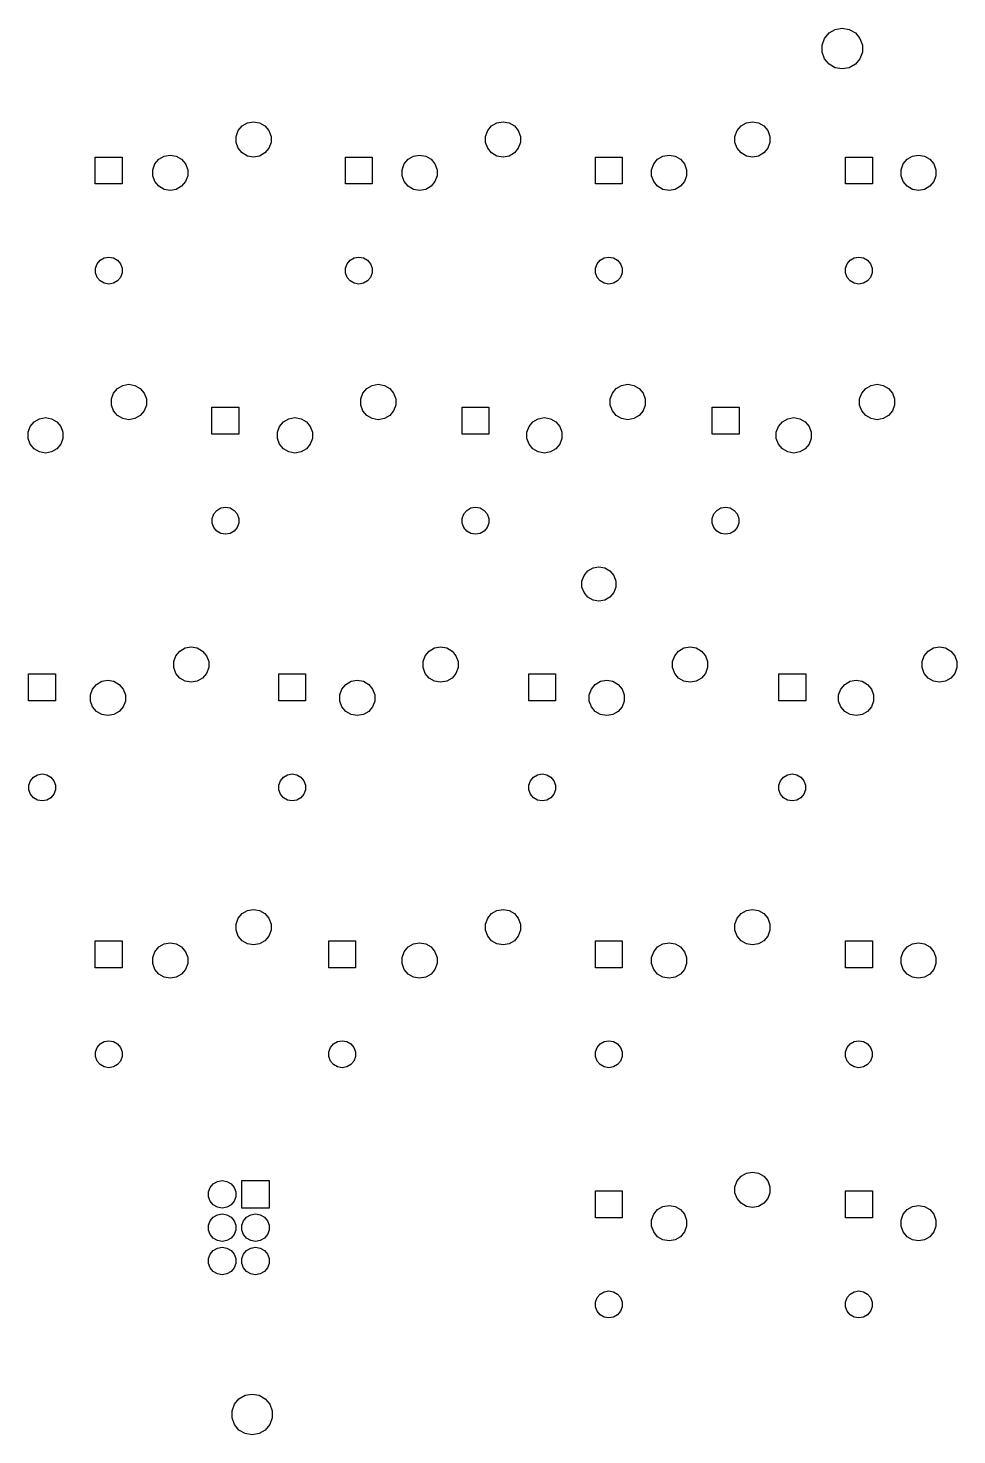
# Model space of a CAD drawing. Extents: x 46 to 336, y -255 to -146.
# Drawn here: x 195 to 265.7, y -253.6 to -146.4 of the extents above; entities that cross this region are included whole.
import ezdxf

# ---------------------------------------------------------------- set-up
doc = ezdxf.new("R2010")
doc.units = 0
doc.header["$MEASUREMENT"] = 0
doc.layers.add('BLACK', color=7, linetype='CONTINUOUS')

msp = doc.modelspace()

# ---------------------------------------------------------------- linework, layer by layer
at = {"layer": 'Black'}
for p, q in [((256.01, -146.808), (256.478, -146.538)), ((256.478, -146.538), (257.01, -146.444)), ((257.01, -146.444), (257.542, -146.538)), ((257.542, -146.538), (258.01, -146.808)), ((255.478, -147.73), (255.663, -147.222)), ((255.478, -148.27), (255.478, -147.73)), ((255.663, -147.222), (256.01, -146.808)), ((258.01, -146.808), (258.357, -147.222)), ((258.357, -147.222), (258.542, -147.73)), ((258.542, -147.73), (258.542, -148.27)), ((255.663, -148.778), (255.478, -148.27)), ((256.01, -149.192), (255.663, -148.778)), ((258.357, -148.778), (258.01, -149.192)), ((258.542, -148.27), (258.357, -148.778)), ((256.478, -149.462), (256.01, -149.192)), ((257.01, -149.556), (256.478, -149.462)), ((257.542, -149.462), (257.01, -149.556)), ((258.01, -149.192), (257.542, -149.462)), ((210.837, -154.686), (210.997, -154.246)), ((210.997, -154.246), (211.298, -153.887)), ((211.298, -153.887), (211.704, -153.653)), ((211.704, -153.653), (212.165, -153.572)), ((212.165, -153.572), (212.626, -153.653)), ((212.626, -153.653), (213.032, -153.887)), ((213.032, -153.887), (213.333, -154.246)), ((213.333, -154.246), (213.493, -154.686)), ((229.837, -154.686), (229.997, -154.246)), ((229.997, -154.246), (230.298, -153.887)), ((230.298, -153.887), (230.704, -153.653)), ((230.704, -153.653), (231.165, -153.572)), ((231.165, -153.572), (231.626, -153.653)), ((231.626, -153.653), (232.032, -153.887)), ((232.032, -153.887), (232.333, -154.246)), ((232.333, -154.246), (232.493, -154.686)), ((248.837, -154.686), (248.997, -154.246)), ((248.997, -154.246), (249.298, -153.887)), ((249.298, -153.887), (249.704, -153.653)), ((249.704, -153.653), (250.165, -153.572)), ((250.165, -153.572), (250.626, -153.653)), ((250.626, -153.653), (251.032, -153.887)), ((251.032, -153.887), (251.333, -154.246)), ((251.333, -154.246), (251.493, -154.686)), ((210.837, -155.154), (210.837, -154.686)), ((210.997, -155.594), (210.837, -155.154)), ((213.493, -155.154), (213.333, -155.594)), ((213.493, -154.686), (213.493, -155.154)), ((229.837, -155.154), (229.837, -154.686)), ((229.997, -155.594), (229.837, -155.154)), ((232.493, -155.154), (232.333, -155.594)), ((232.493, -154.686), (232.493, -155.154)), ((248.837, -155.154), (248.837, -154.686)), ((248.997, -155.594), (248.837, -155.154)), ((251.493, -155.154), (251.333, -155.594)), ((251.493, -154.686), (251.493, -155.154)), ((200.105, -158.315), (200.105, -156.264)), ((200.105, -156.264), (202.155, -156.264)), ((202.155, -156.264), (202.155, -158.315)), ((204.647, -156.786), (204.948, -156.427)), ((204.948, -156.427), (205.354, -156.193)), ((205.354, -156.193), (205.815, -156.112)), ((205.815, -156.112), (206.276, -156.193)), ((206.276, -156.193), (206.682, -156.427)), ((206.682, -156.427), (206.983, -156.786)), ((211.298, -155.953), (210.997, -155.594)), ((211.704, -156.187), (211.298, -155.953)), ((212.165, -156.268), (211.704, -156.187)), ((212.626, -156.187), (212.165, -156.268)), ((213.032, -155.953), (212.626, -156.187)), ((213.333, -155.594), (213.032, -155.953)), ((219.154, -158.315), (219.154, -156.264)), ((219.154, -156.264), (221.206, -156.264)), ((221.206, -156.264), (221.206, -158.315)), ((223.647, -156.786), (223.948, -156.427)), ((223.948, -156.427), (224.354, -156.193)), ((224.354, -156.193), (224.815, -156.112)), ((224.815, -156.112), (225.276, -156.193)), ((225.276, -156.193), (225.682, -156.427)), ((225.682, -156.427), (225.983, -156.786)), ((230.298, -155.953), (229.997, -155.594)), ((230.704, -156.187), (230.298, -155.953)), ((231.165, -156.268), (230.704, -156.187)), ((231.626, -156.187), (231.165, -156.268)), ((232.032, -155.953), (231.626, -156.187)), ((232.333, -155.594), (232.032, -155.953)), ((238.204, -158.315), (238.204, -156.264)), ((238.204, -156.264), (240.255, -156.264)), ((240.255, -156.264), (240.255, -158.315)), ((242.647, -156.786), (242.948, -156.427)), ((242.948, -156.427), (243.354, -156.193)), ((243.354, -156.193), (243.815, -156.112)), ((243.815, -156.112), (244.276, -156.193)), ((244.276, -156.193), (244.682, -156.427)), ((244.682, -156.427), (244.983, -156.786)), ((249.298, -155.953), (248.997, -155.594)), ((249.704, -156.187), (249.298, -155.953)), ((250.165, -156.268), (249.704, -156.187)), ((250.626, -156.187), (250.165, -156.268)), ((251.032, -155.953), (250.626, -156.187)), ((251.333, -155.594), (251.032, -155.953)), ((257.255, -158.315), (257.255, -156.264)), ((257.255, -156.264), (259.305, -156.264)), ((259.305, -156.264), (259.305, -158.315)), ((261.647, -156.786), (261.948, -156.427)), ((261.948, -156.427), (262.354, -156.193)), ((262.354, -156.193), (262.815, -156.112)), ((262.815, -156.112), (263.276, -156.193)), ((263.276, -156.193), (263.682, -156.427)), ((263.682, -156.427), (263.983, -156.786)), ((204.487, -157.226), (204.647, -156.786)), ((204.487, -157.694), (204.487, -157.226)), ((206.983, -156.786), (207.143, -157.226)), ((207.143, -157.226), (207.143, -157.694)), ((223.487, -157.226), (223.647, -156.786)), ((223.487, -157.694), (223.487, -157.226)), ((225.983, -156.786), (226.143, -157.226)), ((226.143, -157.226), (226.143, -157.694)), ((242.487, -157.226), (242.647, -156.786)), ((242.487, -157.694), (242.487, -157.226)), ((244.983, -156.786), (245.143, -157.226)), ((245.143, -157.226), (245.143, -157.694)), ((261.487, -157.226), (261.647, -156.786)), ((261.487, -157.694), (261.487, -157.226)), ((263.983, -156.786), (264.143, -157.226)), ((264.143, -157.226), (264.143, -157.694)), ((202.155, -158.315), (200.105, -158.315)), ((204.647, -158.134), (204.487, -157.694)), ((204.948, -158.493), (204.647, -158.134)), ((205.354, -158.727), (204.948, -158.493)), ((206.682, -158.493), (206.276, -158.727)), ((206.983, -158.134), (206.682, -158.493)), ((207.143, -157.694), (206.983, -158.134)), ((221.206, -158.315), (219.154, -158.315)), ((223.647, -158.134), (223.487, -157.694)), ((223.948, -158.493), (223.647, -158.134)), ((224.354, -158.727), (223.948, -158.493)), ((225.682, -158.493), (225.276, -158.727)), ((225.983, -158.134), (225.682, -158.493)), ((226.143, -157.694), (225.983, -158.134)), ((240.255, -158.315), (238.204, -158.315)), ((242.647, -158.134), (242.487, -157.694)), ((242.948, -158.493), (242.647, -158.134)), ((243.354, -158.727), (242.948, -158.493)), ((244.682, -158.493), (244.276, -158.727)), ((244.983, -158.134), (244.682, -158.493)), ((245.143, -157.694), (244.983, -158.134)), ((259.305, -158.315), (257.255, -158.315)), ((261.647, -158.134), (261.487, -157.694)), ((261.948, -158.493), (261.647, -158.134)), ((262.354, -158.727), (261.948, -158.493)), ((263.682, -158.493), (263.276, -158.727)), ((263.983, -158.134), (263.682, -158.493)), ((264.143, -157.694), (263.983, -158.134)), ((205.815, -158.808), (205.354, -158.727)), ((206.276, -158.727), (205.815, -158.808)), ((224.815, -158.808), (224.354, -158.727)), ((225.276, -158.727), (224.815, -158.808)), ((243.815, -158.808), (243.354, -158.727)), ((244.276, -158.727), (243.815, -158.808)), ((262.815, -158.808), (262.354, -158.727)), ((263.276, -158.727), (262.815, -158.808)), ((200.778, -163.943), (201.13, -163.881)), ((201.13, -163.881), (201.482, -163.943)), ((219.828, -163.943), (220.18, -163.881)), ((220.18, -163.881), (220.532, -163.943)), ((238.878, -163.943), (239.23, -163.881)), ((239.23, -163.881), (239.582, -163.943)), ((257.928, -163.943), (258.28, -163.881)), ((258.28, -163.881), (258.632, -163.943)), ((200.116, -164.731), (200.238, -164.395)), ((200.116, -165.089), (200.116, -164.731)), ((200.238, -164.395), (200.468, -164.121)), ((200.468, -164.121), (200.778, -163.943)), ((201.482, -163.943), (201.792, -164.121)), ((201.792, -164.121), (202.022, -164.395)), ((202.022, -164.395), (202.144, -164.731)), ((202.144, -164.731), (202.144, -165.089)), ((219.166, -164.731), (219.288, -164.395)), ((219.166, -165.089), (219.166, -164.731)), ((219.288, -164.395), (219.518, -164.121)), ((219.518, -164.121), (219.828, -163.943)), ((220.532, -163.943), (220.842, -164.121)), ((220.842, -164.121), (221.072, -164.395)), ((221.072, -164.395), (221.194, -164.731)), ((221.194, -164.731), (221.194, -165.089)), ((238.216, -164.731), (238.338, -164.395)), ((238.216, -165.089), (238.216, -164.731)), ((238.338, -164.395), (238.568, -164.121)), ((238.568, -164.121), (238.878, -163.943)), ((239.582, -163.943), (239.892, -164.121)), ((239.892, -164.121), (240.122, -164.395)), ((240.122, -164.395), (240.244, -164.731)), ((240.244, -164.731), (240.244, -165.089)), ((257.266, -164.731), (257.388, -164.395)), ((257.266, -165.089), (257.266, -164.731)), ((257.388, -164.395), (257.618, -164.121)), ((257.618, -164.121), (257.928, -163.943)), ((258.632, -163.943), (258.942, -164.121)), ((258.942, -164.121), (259.172, -164.395)), ((259.172, -164.395), (259.294, -164.731)), ((259.294, -164.731), (259.294, -165.089)), ((200.238, -165.425), (200.116, -165.089)), ((200.468, -165.699), (200.238, -165.425)), ((200.778, -165.877), (200.468, -165.699)), ((201.13, -165.939), (200.778, -165.877)), ((201.482, -165.877), (201.13, -165.939)), ((201.792, -165.699), (201.482, -165.877)), ((202.022, -165.425), (201.792, -165.699)), ((202.144, -165.089), (202.022, -165.425)), ((219.288, -165.425), (219.166, -165.089)), ((219.518, -165.699), (219.288, -165.425)), ((219.828, -165.877), (219.518, -165.699)), ((220.18, -165.939), (219.828, -165.877)), ((220.532, -165.877), (220.18, -165.939)), ((220.842, -165.699), (220.532, -165.877)), ((221.072, -165.425), (220.842, -165.699)), ((221.194, -165.089), (221.072, -165.425)), ((238.338, -165.425), (238.216, -165.089)), ((238.568, -165.699), (238.338, -165.425)), ((238.878, -165.877), (238.568, -165.699)), ((239.23, -165.939), (238.878, -165.877)), ((239.582, -165.877), (239.23, -165.939)), ((239.892, -165.699), (239.582, -165.877)), ((240.122, -165.425), (239.892, -165.699)), ((240.244, -165.089), (240.122, -165.425)), ((257.388, -165.425), (257.266, -165.089)), ((257.618, -165.699), (257.388, -165.425)), ((257.928, -165.877), (257.618, -165.699)), ((258.28, -165.939), (257.928, -165.877)), ((258.632, -165.877), (258.28, -165.939)), ((258.942, -165.699), (258.632, -165.877)), ((259.172, -165.425), (258.942, -165.699)), ((259.294, -165.089), (259.172, -165.425)), ((202.204, -173.653), (202.665, -173.572)), ((202.665, -173.572), (203.126, -173.653)), ((221.204, -173.653), (221.665, -173.572)), ((221.665, -173.572), (222.126, -173.653)), ((240.204, -173.653), (240.665, -173.572)), ((240.665, -173.572), (241.126, -173.653)), ((259.204, -173.653), (259.665, -173.572)), ((259.665, -173.572), (260.126, -173.653)), ((201.337, -174.686), (201.497, -174.246)), ((201.497, -174.246), (201.798, -173.887)), ((201.798, -173.887), (202.204, -173.653)), ((203.126, -173.653), (203.532, -173.887)), ((203.532, -173.887), (203.833, -174.246)), ((203.833, -174.246), (203.993, -174.686)), ((220.337, -174.686), (220.497, -174.246)), ((220.497, -174.246), (220.798, -173.887)), ((220.798, -173.887), (221.204, -173.653)), ((222.126, -173.653), (222.532, -173.887)), ((222.532, -173.887), (222.833, -174.246)), ((222.833, -174.246), (222.993, -174.686)), ((239.337, -174.686), (239.497, -174.246)), ((239.497, -174.246), (239.798, -173.887)), ((239.798, -173.887), (240.204, -173.653)), ((241.126, -173.653), (241.532, -173.887)), ((241.532, -173.887), (241.833, -174.246)), ((241.833, -174.246), (241.993, -174.686)), ((258.337, -174.686), (258.497, -174.246)), ((258.497, -174.246), (258.798, -173.887)), ((258.798, -173.887), (259.204, -173.653)), ((260.126, -173.653), (260.532, -173.887)), ((260.532, -173.887), (260.833, -174.246)), ((260.833, -174.246), (260.993, -174.686)), ((201.337, -175.154), (201.337, -174.686)), ((201.497, -175.594), (201.337, -175.154)), ((201.798, -175.953), (201.497, -175.594)), ((203.833, -175.594), (203.532, -175.953)), ((203.993, -175.154), (203.833, -175.594)), ((203.993, -174.686), (203.993, -175.154)), ((208.994, -177.365), (208.994, -175.314)), ((208.994, -175.314), (211.046, -175.314)), ((211.046, -175.314), (211.046, -177.365)), ((220.337, -175.154), (220.337, -174.686)), ((220.497, -175.594), (220.337, -175.154)), ((220.798, -175.953), (220.497, -175.594)), ((222.833, -175.594), (222.532, -175.953)), ((222.993, -175.154), (222.833, -175.594)), ((222.993, -174.686), (222.993, -175.154)), ((228.044, -177.365), (228.044, -175.314)), ((228.044, -175.314), (230.095, -175.314)), ((230.095, -175.314), (230.095, -177.365)), ((239.337, -175.154), (239.337, -174.686)), ((239.497, -175.594), (239.337, -175.154)), ((239.798, -175.953), (239.497, -175.594)), ((241.833, -175.594), (241.532, -175.953)), ((241.993, -175.154), (241.833, -175.594)), ((241.993, -174.686), (241.993, -175.154)), ((247.094, -177.365), (247.094, -175.314)), ((247.094, -175.314), (249.145, -175.314)), ((249.145, -175.314), (249.145, -177.365)), ((258.337, -175.154), (258.337, -174.686)), ((258.497, -175.594), (258.337, -175.154)), ((258.798, -175.953), (258.497, -175.594)), ((260.833, -175.594), (260.532, -175.953)), ((260.993, -175.154), (260.833, -175.594)), ((260.993, -174.686), (260.993, -175.154)), ((194.987, -177.226), (195.147, -176.786)), ((195.147, -176.786), (195.448, -176.427)), ((195.448, -176.427), (195.854, -176.193)), ((195.854, -176.193), (196.315, -176.112)), ((196.315, -176.112), (196.776, -176.193)), ((196.776, -176.193), (197.182, -176.427)), ((197.182, -176.427), (197.483, -176.786)), ((197.483, -176.786), (197.643, -177.226)), ((202.204, -176.187), (201.798, -175.953)), ((202.665, -176.268), (202.204, -176.187)), ((203.126, -176.187), (202.665, -176.268)), ((203.532, -175.953), (203.126, -176.187)), ((213.987, -177.226), (214.147, -176.786)), ((214.147, -176.786), (214.448, -176.427)), ((214.448, -176.427), (214.854, -176.193)), ((214.854, -176.193), (215.315, -176.112)), ((215.315, -176.112), (215.776, -176.193)), ((215.776, -176.193), (216.182, -176.427)), ((216.182, -176.427), (216.483, -176.786)), ((216.483, -176.786), (216.643, -177.226)), ((221.204, -176.187), (220.798, -175.953)), ((221.665, -176.268), (221.204, -176.187)), ((222.126, -176.187), (221.665, -176.268)), ((222.532, -175.953), (222.126, -176.187)), ((232.987, -177.226), (233.147, -176.786)), ((233.147, -176.786), (233.448, -176.427)), ((233.448, -176.427), (233.854, -176.193)), ((233.854, -176.193), (234.315, -176.112)), ((234.315, -176.112), (234.776, -176.193)), ((234.776, -176.193), (235.182, -176.427)), ((235.182, -176.427), (235.483, -176.786)), ((235.483, -176.786), (235.643, -177.226)), ((240.204, -176.187), (239.798, -175.953)), ((240.665, -176.268), (240.204, -176.187)), ((241.126, -176.187), (240.665, -176.268)), ((241.532, -175.953), (241.126, -176.187)), ((251.987, -177.226), (252.147, -176.786)), ((252.147, -176.786), (252.448, -176.427)), ((252.448, -176.427), (252.854, -176.193)), ((252.854, -176.193), (253.315, -176.112)), ((253.315, -176.112), (253.776, -176.193)), ((253.776, -176.193), (254.182, -176.427)), ((254.182, -176.427), (254.483, -176.786)), ((254.483, -176.786), (254.643, -177.226)), ((259.204, -176.187), (258.798, -175.953)), ((259.665, -176.268), (259.204, -176.187)), ((260.126, -176.187), (259.665, -176.268)), ((260.532, -175.953), (260.126, -176.187)), ((194.987, -177.694), (194.987, -177.226)), ((195.147, -178.134), (194.987, -177.694)), ((197.643, -177.694), (197.483, -178.134)), ((197.643, -177.226), (197.643, -177.694)), ((211.046, -177.365), (208.994, -177.365)), ((213.987, -177.694), (213.987, -177.226)), ((214.147, -178.134), (213.987, -177.694)), ((216.643, -177.694), (216.483, -178.134)), ((216.643, -177.226), (216.643, -177.694)), ((230.095, -177.365), (228.044, -177.365)), ((232.987, -177.694), (232.987, -177.226)), ((233.147, -178.134), (232.987, -177.694)), ((235.643, -177.694), (235.483, -178.134)), ((235.643, -177.226), (235.643, -177.694)), ((249.145, -177.365), (247.094, -177.365)), ((251.987, -177.694), (251.987, -177.226)), ((252.147, -178.134), (251.987, -177.694)), ((254.643, -177.694), (254.483, -178.134)), ((254.643, -177.226), (254.643, -177.694)), ((195.448, -178.493), (195.147, -178.134)), ((195.854, -178.727), (195.448, -178.493)), ((196.315, -178.808), (195.854, -178.727)), ((196.776, -178.727), (196.315, -178.808)), ((197.182, -178.493), (196.776, -178.727)), ((197.483, -178.134), (197.182, -178.493)), ((214.448, -178.493), (214.147, -178.134)), ((214.854, -178.727), (214.448, -178.493)), ((215.315, -178.808), (214.854, -178.727)), ((215.776, -178.727), (215.315, -178.808)), ((216.182, -178.493), (215.776, -178.727)), ((216.483, -178.134), (216.182, -178.493)), ((233.448, -178.493), (233.147, -178.134)), ((233.854, -178.727), (233.448, -178.493)), ((234.315, -178.808), (233.854, -178.727)), ((234.776, -178.727), (234.315, -178.808)), ((235.182, -178.493), (234.776, -178.727)), ((235.483, -178.134), (235.182, -178.493)), ((252.448, -178.493), (252.147, -178.134)), ((252.854, -178.727), (252.448, -178.493)), ((253.315, -178.808), (252.854, -178.727)), ((253.776, -178.727), (253.315, -178.808)), ((254.182, -178.493), (253.776, -178.727)), ((254.483, -178.134), (254.182, -178.493)), ((209.128, -183.445), (209.358, -183.171)), ((209.358, -183.171), (209.668, -182.993)), ((209.668, -182.993), (210.02, -182.931)), ((210.02, -182.931), (210.372, -182.993)), ((210.372, -182.993), (210.682, -183.171)), ((210.682, -183.171), (210.912, -183.445)), ((228.178, -183.445), (228.408, -183.171)), ((228.408, -183.171), (228.718, -182.993)), ((228.718, -182.993), (229.07, -182.931)), ((229.07, -182.931), (229.422, -182.993)), ((229.422, -182.993), (229.732, -183.171)), ((229.732, -183.171), (229.962, -183.445)), ((247.228, -183.445), (247.458, -183.171)), ((247.458, -183.171), (247.768, -182.993)), ((247.768, -182.993), (248.12, -182.931)), ((248.12, -182.931), (248.472, -182.993)), ((248.472, -182.993), (248.782, -183.171)), ((248.782, -183.171), (249.012, -183.445)), ((209.006, -183.781), (209.128, -183.445)), ((209.006, -184.139), (209.006, -183.781)), ((209.128, -184.475), (209.006, -184.139)), ((210.912, -183.445), (211.034, -183.781)), ((211.034, -184.139), (210.912, -184.475)), ((211.034, -183.781), (211.034, -184.139)), ((228.056, -183.781), (228.178, -183.445)), ((228.056, -184.139), (228.056, -183.781)), ((228.178, -184.475), (228.056, -184.139)), ((229.962, -183.445), (230.084, -183.781)), ((230.084, -184.139), (229.962, -184.475)), ((230.084, -183.781), (230.084, -184.139)), ((247.106, -183.781), (247.228, -183.445)), ((247.106, -184.139), (247.106, -183.781)), ((247.228, -184.475), (247.106, -184.139)), ((249.012, -183.445), (249.134, -183.781)), ((249.134, -184.139), (249.012, -184.475)), ((249.134, -183.781), (249.134, -184.139)), ((209.358, -184.749), (209.128, -184.475)), ((209.668, -184.927), (209.358, -184.749)), ((210.02, -184.989), (209.668, -184.927)), ((210.372, -184.927), (210.02, -184.989)), ((210.682, -184.749), (210.372, -184.927)), ((210.912, -184.475), (210.682, -184.749)), ((228.408, -184.749), (228.178, -184.475)), ((228.718, -184.927), (228.408, -184.749)), ((229.07, -184.989), (228.718, -184.927)), ((229.422, -184.927), (229.07, -184.989)), ((229.732, -184.749), (229.422, -184.927)), ((229.962, -184.475), (229.732, -184.749)), ((247.458, -184.749), (247.228, -184.475)), ((247.768, -184.927), (247.458, -184.749)), ((248.12, -184.989), (247.768, -184.927)), ((248.472, -184.927), (248.12, -184.989)), ((248.782, -184.749), (248.472, -184.927)), ((249.012, -184.475), (248.782, -184.749)), ((238.022, -187.56), (238.468, -187.481)), ((238.468, -187.481), (238.914, -187.56)), ((237.183, -188.559), (237.338, -188.134)), ((237.183, -189.013), (237.183, -188.559)), ((237.338, -188.134), (237.629, -187.786)), ((237.629, -187.786), (238.022, -187.56)), ((238.914, -187.56), (239.307, -187.786)), ((239.307, -187.786), (239.598, -188.134)), ((239.598, -188.134), (239.753, -188.559)), ((239.753, -188.559), (239.753, -189.013)), ((237.338, -189.438), (237.183, -189.013)), ((237.629, -189.786), (237.338, -189.438)), ((239.598, -189.438), (239.307, -189.786)), ((239.753, -189.013), (239.598, -189.438)), ((238.022, -190.012), (237.629, -189.786)), ((238.468, -190.091), (238.022, -190.012)), ((238.914, -190.012), (238.468, -190.091)), ((239.307, -189.786), (238.914, -190.012)), ((206.247, -194.246), (206.548, -193.887)), ((206.548, -193.887), (206.954, -193.653)), ((206.954, -193.653), (207.415, -193.572)), ((207.415, -193.572), (207.876, -193.653)), ((207.876, -193.653), (208.282, -193.887)), ((208.282, -193.887), (208.583, -194.246)), ((225.247, -194.246), (225.548, -193.887)), ((225.548, -193.887), (225.954, -193.653)), ((225.954, -193.653), (226.415, -193.572)), ((226.415, -193.572), (226.876, -193.653)), ((226.876, -193.653), (227.282, -193.887)), ((227.282, -193.887), (227.583, -194.246)), ((244.247, -194.246), (244.548, -193.887)), ((244.548, -193.887), (244.954, -193.653)), ((244.954, -193.653), (245.415, -193.572)), ((245.415, -193.572), (245.876, -193.653)), ((245.876, -193.653), (246.282, -193.887)), ((246.282, -193.887), (246.583, -194.246)), ((263.247, -194.246), (263.548, -193.887)), ((263.548, -193.887), (263.954, -193.653)), ((263.954, -193.653), (264.415, -193.572)), ((264.415, -193.572), (264.876, -193.653)), ((264.876, -193.653), (265.282, -193.887)), ((265.282, -193.887), (265.583, -194.246)), ((206.087, -194.686), (206.247, -194.246)), ((206.087, -195.154), (206.087, -194.686)), ((208.583, -194.246), (208.743, -194.686)), ((208.743, -194.686), (208.743, -195.154)), ((225.087, -194.686), (225.247, -194.246)), ((225.087, -195.154), (225.087, -194.686)), ((227.583, -194.246), (227.743, -194.686)), ((227.743, -194.686), (227.743, -195.154)), ((244.087, -194.686), (244.247, -194.246)), ((244.087, -195.154), (244.087, -194.686)), ((246.583, -194.246), (246.743, -194.686)), ((246.743, -194.686), (246.743, -195.154)), ((263.087, -194.686), (263.247, -194.246)), ((263.087, -195.154), (263.087, -194.686)), ((265.583, -194.246), (265.743, -194.686)), ((265.743, -194.686), (265.743, -195.154)), ((195.024, -197.685), (195.024, -195.635)), ((195.024, -195.635), (197.076, -195.635)), ((197.076, -195.635), (197.076, -197.685)), ((206.247, -195.594), (206.087, -195.154)), ((206.548, -195.953), (206.247, -195.594)), ((206.954, -196.187), (206.548, -195.953)), ((208.282, -195.953), (207.876, -196.187)), ((208.583, -195.594), (208.282, -195.953)), ((208.743, -195.154), (208.583, -195.594)), ((214.075, -197.685), (214.075, -195.635)), ((214.075, -195.635), (216.125, -195.635)), ((216.125, -195.635), (216.125, -197.685)), ((225.247, -195.594), (225.087, -195.154)), ((225.548, -195.953), (225.247, -195.594)), ((225.954, -196.187), (225.548, -195.953)), ((227.282, -195.953), (226.876, -196.187)), ((227.583, -195.594), (227.282, -195.953)), ((227.743, -195.154), (227.583, -195.594)), ((233.124, -197.685), (233.124, -195.635)), ((233.124, -195.635), (235.175, -195.635)), ((235.175, -195.635), (235.175, -197.685)), ((244.247, -195.594), (244.087, -195.154)), ((244.548, -195.953), (244.247, -195.594)), ((244.954, -196.187), (244.548, -195.953)), ((246.282, -195.953), (245.876, -196.187)), ((246.583, -195.594), (246.282, -195.953)), ((246.743, -195.154), (246.583, -195.594)), ((252.174, -197.685), (252.174, -195.635)), ((252.174, -195.635), (254.225, -195.635)), ((254.225, -195.635), (254.225, -197.685)), ((263.247, -195.594), (263.087, -195.154)), ((263.548, -195.953), (263.247, -195.594)), ((263.954, -196.187), (263.548, -195.953)), ((265.282, -195.953), (264.876, -196.187)), ((265.583, -195.594), (265.282, -195.953)), ((265.743, -195.154), (265.583, -195.594)), ((199.737, -197.226), (199.897, -196.786)), ((199.897, -196.786), (200.198, -196.427)), ((200.198, -196.427), (200.604, -196.193)), ((200.604, -196.193), (201.065, -196.112)), ((201.065, -196.112), (201.526, -196.193)), ((201.526, -196.193), (201.932, -196.427)), ((201.932, -196.427), (202.233, -196.786)), ((202.233, -196.786), (202.393, -197.226)), ((207.415, -196.268), (206.954, -196.187)), ((207.876, -196.187), (207.415, -196.268)), ((218.737, -197.226), (218.897, -196.786)), ((218.897, -196.786), (219.198, -196.427)), ((219.198, -196.427), (219.604, -196.193)), ((219.604, -196.193), (220.065, -196.112)), ((220.065, -196.112), (220.526, -196.193)), ((220.526, -196.193), (220.932, -196.427)), ((220.932, -196.427), (221.233, -196.786)), ((221.233, -196.786), (221.393, -197.226)), ((226.415, -196.268), (225.954, -196.187)), ((226.876, -196.187), (226.415, -196.268)), ((237.737, -197.226), (237.897, -196.786)), ((237.897, -196.786), (238.198, -196.427)), ((238.198, -196.427), (238.604, -196.193)), ((238.604, -196.193), (239.065, -196.112)), ((239.065, -196.112), (239.526, -196.193)), ((239.526, -196.193), (239.932, -196.427)), ((239.932, -196.427), (240.233, -196.786)), ((240.233, -196.786), (240.393, -197.226)), ((245.415, -196.268), (244.954, -196.187)), ((245.876, -196.187), (245.415, -196.268)), ((256.737, -197.226), (256.897, -196.786)), ((256.897, -196.786), (257.198, -196.427)), ((257.198, -196.427), (257.604, -196.193)), ((257.604, -196.193), (258.065, -196.112)), ((258.065, -196.112), (258.526, -196.193)), ((258.526, -196.193), (258.932, -196.427)), ((258.932, -196.427), (259.233, -196.786)), ((259.233, -196.786), (259.393, -197.226)), ((264.415, -196.268), (263.954, -196.187)), ((264.876, -196.187), (264.415, -196.268)), ((197.076, -197.685), (195.024, -197.685)), ((199.737, -197.694), (199.737, -197.226)), ((199.897, -198.134), (199.737, -197.694)), ((200.198, -198.493), (199.897, -198.134)), ((202.233, -198.134), (201.932, -198.493)), ((202.393, -197.694), (202.233, -198.134)), ((202.393, -197.226), (202.393, -197.694)), ((216.125, -197.685), (214.075, -197.685)), ((218.737, -197.694), (218.737, -197.226)), ((218.897, -198.134), (218.737, -197.694)), ((219.198, -198.493), (218.897, -198.134)), ((221.233, -198.134), (220.932, -198.493)), ((221.393, -197.694), (221.233, -198.134)), ((221.393, -197.226), (221.393, -197.694)), ((235.175, -197.685), (233.124, -197.685)), ((237.737, -197.694), (237.737, -197.226)), ((237.897, -198.134), (237.737, -197.694)), ((238.198, -198.493), (237.897, -198.134)), ((240.233, -198.134), (239.932, -198.493)), ((240.393, -197.694), (240.233, -198.134)), ((240.393, -197.226), (240.393, -197.694)), ((254.225, -197.685), (252.174, -197.685)), ((256.737, -197.694), (256.737, -197.226)), ((256.897, -198.134), (256.737, -197.694)), ((257.198, -198.493), (256.897, -198.134)), ((259.233, -198.134), (258.932, -198.493)), ((259.393, -197.694), (259.233, -198.134)), ((259.393, -197.226), (259.393, -197.694)), ((200.604, -198.727), (200.198, -198.493)), ((201.065, -198.808), (200.604, -198.727)), ((201.526, -198.727), (201.065, -198.808)), ((201.932, -198.493), (201.526, -198.727)), ((219.604, -198.727), (219.198, -198.493)), ((220.065, -198.808), (219.604, -198.727)), ((220.526, -198.727), (220.065, -198.808)), ((220.932, -198.493), (220.526, -198.727)), ((238.604, -198.727), (238.198, -198.493)), ((239.065, -198.808), (238.604, -198.727)), ((239.526, -198.727), (239.065, -198.808)), ((239.932, -198.493), (239.526, -198.727)), ((257.604, -198.727), (257.198, -198.493)), ((258.065, -198.808), (257.604, -198.727)), ((258.526, -198.727), (258.065, -198.808)), ((258.932, -198.493), (258.526, -198.727)), ((195.158, -203.765), (195.388, -203.491)), ((195.388, -203.491), (195.698, -203.313)), ((195.698, -203.313), (196.05, -203.251)), ((196.05, -203.251), (196.402, -203.313)), ((196.402, -203.313), (196.712, -203.491)), ((196.712, -203.491), (196.942, -203.765)), ((214.208, -203.765), (214.438, -203.491)), ((214.438, -203.491), (214.748, -203.313)), ((214.748, -203.313), (215.1, -203.251)), ((215.1, -203.251), (215.452, -203.313)), ((215.452, -203.313), (215.762, -203.491)), ((215.762, -203.491), (215.992, -203.765)), ((233.258, -203.765), (233.488, -203.491)), ((233.488, -203.491), (233.798, -203.313)), ((233.798, -203.313), (234.15, -203.251)), ((234.15, -203.251), (234.502, -203.313)), ((234.502, -203.313), (234.812, -203.491)), ((234.812, -203.491), (235.042, -203.765)), ((252.308, -203.765), (252.538, -203.491)), ((252.538, -203.491), (252.848, -203.313)), ((252.848, -203.313), (253.2, -203.251)), ((253.2, -203.251), (253.552, -203.313)), ((253.552, -203.313), (253.862, -203.491)), ((253.862, -203.491), (254.092, -203.765)), ((195.036, -204.101), (195.158, -203.765)), ((195.036, -204.459), (195.036, -204.101)), ((195.158, -204.795), (195.036, -204.459)), ((196.942, -203.765), (197.064, -204.101)), ((197.064, -204.459), (196.942, -204.795)), ((197.064, -204.101), (197.064, -204.459)), ((214.086, -204.101), (214.208, -203.765)), ((214.086, -204.459), (214.086, -204.101)), ((214.208, -204.795), (214.086, -204.459)), ((215.992, -203.765), (216.114, -204.101)), ((216.114, -204.459), (215.992, -204.795)), ((216.114, -204.101), (216.114, -204.459)), ((233.136, -204.101), (233.258, -203.765)), ((233.136, -204.459), (233.136, -204.101)), ((233.258, -204.795), (233.136, -204.459)), ((235.042, -203.765), (235.164, -204.101)), ((235.164, -204.459), (235.042, -204.795)), ((235.164, -204.101), (235.164, -204.459)), ((252.186, -204.101), (252.308, -203.765)), ((252.186, -204.459), (252.186, -204.101)), ((252.308, -204.795), (252.186, -204.459)), ((254.092, -203.765), (254.214, -204.101)), ((254.214, -204.459), (254.092, -204.795)), ((254.214, -204.101), (254.214, -204.459)), ((195.388, -205.069), (195.158, -204.795)), ((195.698, -205.247), (195.388, -205.069)), ((196.05, -205.309), (195.698, -205.247)), ((196.402, -205.247), (196.05, -205.309)), ((196.712, -205.069), (196.402, -205.247)), ((196.942, -204.795), (196.712, -205.069)), ((214.438, -205.069), (214.208, -204.795)), ((214.748, -205.247), (214.438, -205.069)), ((215.1, -205.309), (214.748, -205.247)), ((215.452, -205.247), (215.1, -205.309)), ((215.762, -205.069), (215.452, -205.247)), ((215.992, -204.795), (215.762, -205.069)), ((233.488, -205.069), (233.258, -204.795)), ((233.798, -205.247), (233.488, -205.069)), ((234.15, -205.309), (233.798, -205.247)), ((234.502, -205.247), (234.15, -205.309)), ((234.812, -205.069), (234.502, -205.247)), ((235.042, -204.795), (234.812, -205.069)), ((252.538, -205.069), (252.308, -204.795)), ((252.848, -205.247), (252.538, -205.069)), ((253.2, -205.309), (252.848, -205.247)), ((253.552, -205.247), (253.2, -205.309)), ((253.862, -205.069), (253.552, -205.247)), ((254.092, -204.795), (253.862, -205.069)), ((210.837, -214.686), (210.997, -214.246)), ((210.997, -214.246), (211.298, -213.887)), ((211.298, -213.887), (211.704, -213.653)), ((211.704, -213.653), (212.165, -213.572)), ((212.165, -213.572), (212.626, -213.653)), ((212.626, -213.653), (213.032, -213.887)), ((213.032, -213.887), (213.333, -214.246)), ((213.333, -214.246), (213.493, -214.686)), ((229.837, -214.686), (229.997, -214.246)), ((229.997, -214.246), (230.298, -213.887)), ((230.298, -213.887), (230.704, -213.653)), ((230.704, -213.653), (231.165, -213.572)), ((231.165, -213.572), (231.626, -213.653)), ((231.626, -213.653), (232.032, -213.887)), ((232.032, -213.887), (232.333, -214.246)), ((232.333, -214.246), (232.493, -214.686)), ((248.837, -214.686), (248.997, -214.246)), ((248.997, -214.246), (249.298, -213.887)), ((249.298, -213.887), (249.704, -213.653)), ((249.704, -213.653), (250.165, -213.572)), ((250.165, -213.572), (250.626, -213.653)), ((250.626, -213.653), (251.032, -213.887)), ((251.032, -213.887), (251.333, -214.246)), ((251.333, -214.246), (251.493, -214.686)), ((210.837, -215.154), (210.837, -214.686)), ((210.997, -215.594), (210.837, -215.154)), ((213.493, -215.154), (213.333, -215.594)), ((213.493, -214.686), (213.493, -215.154)), ((229.837, -215.154), (229.837, -214.686)), ((229.997, -215.594), (229.837, -215.154)), ((232.493, -215.154), (232.333, -215.594)), ((232.493, -214.686), (232.493, -215.154)), ((248.837, -215.154), (248.837, -214.686)), ((248.997, -215.594), (248.837, -215.154)), ((251.493, -215.154), (251.333, -215.594)), ((251.493, -214.686), (251.493, -215.154)), ((200.105, -218.005), (200.105, -215.954)), ((200.105, -215.954), (202.155, -215.954)), ((202.155, -215.954), (202.155, -218.005)), ((204.647, -216.786), (204.948, -216.427)), ((204.948, -216.427), (205.354, -216.193)), ((205.354, -216.193), (205.815, -216.112)), ((205.815, -216.112), (206.276, -216.193)), ((206.276, -216.193), (206.682, -216.427)), ((206.682, -216.427), (206.983, -216.786)), ((211.298, -215.953), (210.997, -215.594)), ((211.704, -216.187), (211.298, -215.953)), ((212.165, -216.268), (211.704, -216.187)), ((212.626, -216.187), (212.165, -216.268)), ((213.032, -215.953), (212.626, -216.187)), ((213.333, -215.594), (213.032, -215.953)), ((217.885, -218.005), (217.885, -215.954)), ((217.885, -215.954), (219.935, -215.954)), ((219.935, -215.954), (219.935, -218.005)), ((223.647, -216.786), (223.948, -216.427)), ((223.948, -216.427), (224.354, -216.193)), ((224.354, -216.193), (224.815, -216.112)), ((224.815, -216.112), (225.276, -216.193)), ((225.276, -216.193), (225.682, -216.427)), ((225.682, -216.427), (225.983, -216.786)), ((230.298, -215.953), (229.997, -215.594)), ((230.704, -216.187), (230.298, -215.953)), ((231.165, -216.268), (230.704, -216.187)), ((231.626, -216.187), (231.165, -216.268)), ((232.032, -215.953), (231.626, -216.187)), ((232.333, -215.594), (232.032, -215.953)), ((238.204, -218.005), (238.204, -215.954)), ((238.204, -215.954), (240.255, -215.954)), ((240.255, -215.954), (240.255, -218.005)), ((242.647, -216.786), (242.948, -216.427)), ((242.948, -216.427), (243.354, -216.193)), ((243.354, -216.193), (243.815, -216.112)), ((243.815, -216.112), (244.276, -216.193)), ((244.276, -216.193), (244.682, -216.427)), ((244.682, -216.427), (244.983, -216.786)), ((249.298, -215.953), (248.997, -215.594)), ((249.704, -216.187), (249.298, -215.953)), ((250.165, -216.268), (249.704, -216.187)), ((250.626, -216.187), (250.165, -216.268)), ((251.032, -215.953), (250.626, -216.187)), ((251.333, -215.594), (251.032, -215.953)), ((257.255, -218.005), (257.255, -215.954)), ((257.255, -215.954), (259.305, -215.954)), ((259.305, -215.954), (259.305, -218.005)), ((261.647, -216.786), (261.948, -216.427)), ((261.948, -216.427), (262.354, -216.193)), ((262.354, -216.193), (262.815, -216.112)), ((262.815, -216.112), (263.276, -216.193)), ((263.276, -216.193), (263.682, -216.427)), ((263.682, -216.427), (263.983, -216.786)), ((204.487, -217.226), (204.647, -216.786)), ((204.487, -217.694), (204.487, -217.226)), ((206.983, -216.786), (207.143, -217.226)), ((207.143, -217.226), (207.143, -217.694)), ((223.487, -217.226), (223.647, -216.786)), ((223.487, -217.694), (223.487, -217.226)), ((225.983, -216.786), (226.143, -217.226)), ((226.143, -217.226), (226.143, -217.694)), ((242.487, -217.226), (242.647, -216.786)), ((242.487, -217.694), (242.487, -217.226)), ((244.983, -216.786), (245.143, -217.226)), ((245.143, -217.226), (245.143, -217.694)), ((261.487, -217.226), (261.647, -216.786)), ((261.487, -217.694), (261.487, -217.226)), ((263.983, -216.786), (264.143, -217.226)), ((264.143, -217.226), (264.143, -217.694)), ((202.155, -218.005), (200.105, -218.005)), ((204.647, -218.134), (204.487, -217.694)), ((204.948, -218.493), (204.647, -218.134)), ((205.354, -218.727), (204.948, -218.493)), ((206.682, -218.493), (206.276, -218.727)), ((206.983, -218.134), (206.682, -218.493)), ((207.143, -217.694), (206.983, -218.134)), ((219.935, -218.005), (217.885, -218.005)), ((223.647, -218.134), (223.487, -217.694)), ((223.948, -218.493), (223.647, -218.134)), ((224.354, -218.727), (223.948, -218.493)), ((225.682, -218.493), (225.276, -218.727)), ((225.983, -218.134), (225.682, -218.493)), ((226.143, -217.694), (225.983, -218.134)), ((240.255, -218.005), (238.204, -218.005)), ((242.647, -218.134), (242.487, -217.694)), ((242.948, -218.493), (242.647, -218.134)), ((243.354, -218.727), (242.948, -218.493)), ((244.682, -218.493), (244.276, -218.727)), ((244.983, -218.134), (244.682, -218.493)), ((245.143, -217.694), (244.983, -218.134)), ((259.305, -218.005), (257.255, -218.005)), ((261.647, -218.134), (261.487, -217.694)), ((261.948, -218.493), (261.647, -218.134)), ((262.354, -218.727), (261.948, -218.493)), ((263.682, -218.493), (263.276, -218.727)), ((263.983, -218.134), (263.682, -218.493)), ((264.143, -217.694), (263.983, -218.134)), ((205.815, -218.808), (205.354, -218.727)), ((206.276, -218.727), (205.815, -218.808)), ((224.815, -218.808), (224.354, -218.727)), ((225.276, -218.727), (224.815, -218.808)), ((243.815, -218.808), (243.354, -218.727)), ((244.276, -218.727), (243.815, -218.808)), ((262.815, -218.808), (262.354, -218.727)), ((263.276, -218.727), (262.815, -218.808)), ((200.238, -224.085), (200.468, -223.811)), ((200.468, -223.811), (200.778, -223.633)), ((200.778, -223.633), (201.13, -223.571)), ((201.13, -223.571), (201.482, -223.633)), ((201.482, -223.633), (201.792, -223.811)), ((201.792, -223.811), (202.022, -224.085)), ((218.018, -224.085), (218.248, -223.811)), ((218.248, -223.811), (218.558, -223.633)), ((218.558, -223.633), (218.91, -223.571)), ((218.91, -223.571), (219.262, -223.633)), ((219.262, -223.633), (219.572, -223.811)), ((219.572, -223.811), (219.802, -224.085)), ((238.338, -224.085), (238.568, -223.811)), ((238.568, -223.811), (238.878, -223.633)), ((238.878, -223.633), (239.23, -223.571)), ((239.23, -223.571), (239.582, -223.633)), ((239.582, -223.633), (239.892, -223.811)), ((239.892, -223.811), (240.122, -224.085)), ((257.388, -224.085), (257.618, -223.811)), ((257.618, -223.811), (257.928, -223.633)), ((257.928, -223.633), (258.28, -223.571)), ((258.28, -223.571), (258.632, -223.633)), ((258.632, -223.633), (258.942, -223.811)), ((258.942, -223.811), (259.172, -224.085)), ((200.116, -224.421), (200.238, -224.085)), ((200.116, -224.779), (200.116, -224.421)), ((200.238, -225.115), (200.116, -224.779)), ((202.022, -224.085), (202.144, -224.421)), ((202.144, -224.779), (202.022, -225.115)), ((202.144, -224.421), (202.144, -224.779)), ((217.896, -224.421), (218.018, -224.085)), ((217.896, -224.779), (217.896, -224.421)), ((218.018, -225.115), (217.896, -224.779)), ((219.802, -224.085), (219.924, -224.421)), ((219.924, -224.779), (219.802, -225.115)), ((219.924, -224.421), (219.924, -224.779)), ((238.216, -224.421), (238.338, -224.085)), ((238.216, -224.779), (238.216, -224.421)), ((238.338, -225.115), (238.216, -224.779)), ((240.122, -224.085), (240.244, -224.421)), ((240.244, -224.779), (240.122, -225.115)), ((240.244, -224.421), (240.244, -224.779)), ((257.266, -224.421), (257.388, -224.085)), ((257.266, -224.779), (257.266, -224.421)), ((257.388, -225.115), (257.266, -224.779)), ((259.172, -224.085), (259.294, -224.421)), ((259.294, -224.779), (259.172, -225.115)), ((259.294, -224.421), (259.294, -224.779)), ((200.468, -225.389), (200.238, -225.115)), ((200.778, -225.567), (200.468, -225.389)), ((201.13, -225.629), (200.778, -225.567)), ((201.482, -225.567), (201.13, -225.629)), ((201.792, -225.389), (201.482, -225.567)), ((202.022, -225.115), (201.792, -225.389)), ((218.248, -225.389), (218.018, -225.115)), ((218.558, -225.567), (218.248, -225.389)), ((218.91, -225.629), (218.558, -225.567)), ((219.262, -225.567), (218.91, -225.629)), ((219.572, -225.389), (219.262, -225.567)), ((219.802, -225.115), (219.572, -225.389)), ((238.568, -225.389), (238.338, -225.115)), ((238.878, -225.567), (238.568, -225.389)), ((239.23, -225.629), (238.878, -225.567)), ((239.582, -225.567), (239.23, -225.629)), ((239.892, -225.389), (239.582, -225.567)), ((240.122, -225.115), (239.892, -225.389)), ((257.618, -225.389), (257.388, -225.115)), ((257.928, -225.567), (257.618, -225.389)), ((258.28, -225.629), (257.928, -225.567)), ((258.632, -225.567), (258.28, -225.629)), ((258.942, -225.389), (258.632, -225.567)), ((259.172, -225.115), (258.942, -225.389)), ((249.704, -233.653), (250.165, -233.572)), ((250.165, -233.572), (250.626, -233.653)), ((208.853, -234.743), (209.087, -234.464)), ((209.087, -234.464), (209.403, -234.281)), ((209.403, -234.281), (209.762, -234.218)), ((209.762, -234.218), (209.77, -234.218)), ((209.77, -234.218), (210.129, -234.281)), ((210.129, -234.281), (210.445, -234.464)), ((210.445, -234.464), (210.679, -234.743)), ((211.256, -236.318), (211.256, -234.218)), ((211.256, -234.218), (213.356, -234.218)), ((213.356, -234.218), (213.356, -236.318)), ((248.837, -234.686), (248.997, -234.246)), ((248.997, -234.246), (249.298, -233.887)), ((249.298, -233.887), (249.704, -233.653)), ((250.626, -233.653), (251.032, -233.887)), ((251.032, -233.887), (251.333, -234.246)), ((251.333, -234.246), (251.493, -234.686)), ((208.728, -235.086), (208.853, -234.743)), ((208.728, -235.45), (208.728, -235.086)), ((208.853, -235.793), (208.728, -235.45)), ((210.679, -234.743), (210.804, -235.086)), ((210.804, -235.45), (210.679, -235.793)), ((210.804, -235.086), (210.804, -235.45)), ((238.204, -237.055), (238.204, -235.004)), ((238.204, -235.004), (240.255, -235.004)), ((240.255, -235.004), (240.255, -237.055)), ((248.837, -235.154), (248.837, -234.686)), ((248.997, -235.594), (248.837, -235.154)), ((249.298, -235.953), (248.997, -235.594)), ((251.333, -235.594), (251.032, -235.953)), ((251.493, -235.154), (251.333, -235.594)), ((251.493, -234.686), (251.493, -235.154)), ((257.255, -237.055), (257.255, -235.004)), ((257.255, -235.004), (259.305, -235.004)), ((259.305, -235.004), (259.305, -237.055)), ((209.087, -236.072), (208.853, -235.793)), ((209.403, -236.255), (209.087, -236.072)), ((209.762, -236.318), (209.403, -236.255)), ((209.403, -236.821), (209.762, -236.758)), ((209.77, -236.318), (209.762, -236.318)), ((209.762, -236.758), (209.77, -236.758)), ((210.129, -236.255), (209.77, -236.318)), ((209.77, -236.758), (210.129, -236.821)), ((210.445, -236.072), (210.129, -236.255)), ((210.679, -235.793), (210.445, -236.072)), ((213.356, -236.318), (211.256, -236.318)), ((211.943, -236.821), (212.302, -236.758)), ((212.302, -236.758), (212.31, -236.758)), ((212.31, -236.758), (212.669, -236.821)), ((242.487, -237.226), (242.647, -236.786)), ((242.647, -236.786), (242.948, -236.427)), ((242.948, -236.427), (243.354, -236.193)), ((243.354, -236.193), (243.815, -236.112)), ((243.815, -236.112), (244.276, -236.193)), ((244.276, -236.193), (244.682, -236.427)), ((244.682, -236.427), (244.983, -236.786)), ((244.983, -236.786), (245.143, -237.226)), ((249.704, -236.187), (249.298, -235.953)), ((250.165, -236.268), (249.704, -236.187)), ((250.626, -236.187), (250.165, -236.268)), ((251.032, -235.953), (250.626, -236.187)), ((261.487, -237.226), (261.647, -236.786)), ((261.647, -236.786), (261.948, -236.427)), ((261.948, -236.427), (262.354, -236.193)), ((262.354, -236.193), (262.815, -236.112)), ((262.815, -236.112), (263.276, -236.193)), ((263.276, -236.193), (263.682, -236.427)), ((263.682, -236.427), (263.983, -236.786)), ((263.983, -236.786), (264.143, -237.226)), ((208.728, -237.626), (208.853, -237.283)), ((208.728, -237.99), (208.728, -237.626)), ((208.853, -237.283), (209.087, -237.004)), ((209.087, -237.004), (209.403, -236.821)), ((210.129, -236.821), (210.445, -237.004)), ((210.445, -237.004), (210.679, -237.283)), ((210.679, -237.283), (210.804, -237.626)), ((210.804, -237.626), (210.804, -237.99)), ((211.268, -237.626), (211.393, -237.283)), ((211.268, -237.99), (211.268, -237.626)), ((211.393, -237.283), (211.627, -237.004)), ((211.627, -237.004), (211.943, -236.821)), ((212.669, -236.821), (212.985, -237.004)), ((212.985, -237.004), (213.219, -237.283)), ((213.219, -237.283), (213.344, -237.626)), ((213.344, -237.626), (213.344, -237.99)), ((240.255, -237.055), (238.204, -237.055)), ((242.487, -237.694), (242.487, -237.226)), ((242.647, -238.134), (242.487, -237.694)), ((245.143, -237.694), (244.983, -238.134)), ((245.143, -237.226), (245.143, -237.694)), ((259.305, -237.055), (257.255, -237.055)), ((261.487, -237.694), (261.487, -237.226)), ((261.647, -238.134), (261.487, -237.694)), ((264.143, -237.694), (263.983, -238.134)), ((264.143, -237.226), (264.143, -237.694)), ((208.853, -238.333), (208.728, -237.99)), ((209.087, -238.612), (208.853, -238.333)), ((209.403, -238.795), (209.087, -238.612)), ((209.762, -238.858), (209.403, -238.795)), ((209.77, -238.858), (209.762, -238.858)), ((210.129, -238.795), (209.77, -238.858)), ((210.445, -238.612), (210.129, -238.795)), ((210.679, -238.333), (210.445, -238.612)), ((210.804, -237.99), (210.679, -238.333)), ((211.393, -238.333), (211.268, -237.99)), ((211.627, -238.612), (211.393, -238.333)), ((211.943, -238.795), (211.627, -238.612)), ((212.302, -238.858), (211.943, -238.795)), ((212.31, -238.858), (212.302, -238.858)), ((212.669, -238.795), (212.31, -238.858)), ((212.985, -238.612), (212.669, -238.795)), ((213.219, -238.333), (212.985, -238.612)), ((213.344, -237.99), (213.219, -238.333)), ((242.948, -238.493), (242.647, -238.134)), ((243.354, -238.727), (242.948, -238.493)), ((243.815, -238.808), (243.354, -238.727)), ((244.276, -238.727), (243.815, -238.808)), ((244.682, -238.493), (244.276, -238.727)), ((244.983, -238.134), (244.682, -238.493)), ((261.948, -238.493), (261.647, -238.134)), ((262.354, -238.727), (261.948, -238.493)), ((262.815, -238.808), (262.354, -238.727)), ((263.276, -238.727), (262.815, -238.808)), ((263.682, -238.493), (263.276, -238.727)), ((263.983, -238.134), (263.682, -238.493)), ((208.728, -240.166), (208.853, -239.823)), ((208.853, -239.823), (209.087, -239.544)), ((209.087, -239.544), (209.403, -239.361)), ((209.403, -239.361), (209.762, -239.298)), ((209.762, -239.298), (209.77, -239.298)), ((209.77, -239.298), (210.129, -239.361)), ((210.129, -239.361), (210.445, -239.544)), ((210.445, -239.544), (210.679, -239.823)), ((210.679, -239.823), (210.804, -240.166)), ((211.268, -240.166), (211.393, -239.823)), ((211.393, -239.823), (211.627, -239.544)), ((211.627, -239.544), (211.943, -239.361)), ((211.943, -239.361), (212.302, -239.298)), ((212.302, -239.298), (212.31, -239.298)), ((212.31, -239.298), (212.669, -239.361)), ((212.669, -239.361), (212.985, -239.544)), ((212.985, -239.544), (213.219, -239.823)), ((213.219, -239.823), (213.344, -240.166)), ((208.728, -240.53), (208.728, -240.166)), ((208.853, -240.873), (208.728, -240.53)), ((209.087, -241.152), (208.853, -240.873)), ((210.679, -240.873), (210.445, -241.152)), ((210.804, -240.53), (210.679, -240.873)), ((210.804, -240.166), (210.804, -240.53)), ((211.268, -240.53), (211.268, -240.166)), ((211.393, -240.873), (211.268, -240.53)), ((211.627, -241.152), (211.393, -240.873)), ((213.219, -240.873), (212.985, -241.152)), ((213.344, -240.53), (213.219, -240.873)), ((213.344, -240.166), (213.344, -240.53)), ((209.403, -241.335), (209.087, -241.152)), ((209.762, -241.398), (209.403, -241.335)), ((209.77, -241.398), (209.762, -241.398)), ((210.129, -241.335), (209.77, -241.398)), ((210.445, -241.152), (210.129, -241.335)), ((211.943, -241.335), (211.627, -241.152)), ((212.302, -241.398), (211.943, -241.335)), ((212.31, -241.398), (212.302, -241.398)), ((212.669, -241.335), (212.31, -241.398)), ((212.985, -241.152), (212.669, -241.335)), ((238.216, -243.471), (238.338, -243.135)), ((238.338, -243.135), (238.568, -242.861)), ((238.568, -242.861), (238.878, -242.683)), ((238.878, -242.683), (239.23, -242.621)), ((239.23, -242.621), (239.582, -242.683)), ((239.582, -242.683), (239.892, -242.861)), ((239.892, -242.861), (240.122, -243.135)), ((240.122, -243.135), (240.244, -243.471)), ((257.266, -243.471), (257.388, -243.135)), ((257.388, -243.135), (257.618, -242.861)), ((257.618, -242.861), (257.928, -242.683)), ((257.928, -242.683), (258.28, -242.621)), ((258.28, -242.621), (258.632, -242.683)), ((258.632, -242.683), (258.942, -242.861)), ((258.942, -242.861), (259.172, -243.135)), ((259.172, -243.135), (259.294, -243.471)), ((238.216, -243.829), (238.216, -243.471)), ((238.338, -244.165), (238.216, -243.829)), ((238.568, -244.439), (238.338, -244.165)), ((240.122, -244.165), (239.892, -244.439)), ((240.244, -243.829), (240.122, -244.165)), ((240.244, -243.471), (240.244, -243.829)), ((257.266, -243.829), (257.266, -243.471)), ((257.388, -244.165), (257.266, -243.829)), ((257.618, -244.439), (257.388, -244.165)), ((259.172, -244.165), (258.942, -244.439)), ((259.294, -243.829), (259.172, -244.165)), ((259.294, -243.471), (259.294, -243.829)), ((238.878, -244.617), (238.568, -244.439)), ((239.23, -244.679), (238.878, -244.617)), ((239.582, -244.617), (239.23, -244.679)), ((239.892, -244.439), (239.582, -244.617)), ((257.928, -244.617), (257.618, -244.439)), ((258.28, -244.679), (257.928, -244.617)), ((258.632, -244.617), (258.28, -244.679)), ((258.942, -244.439), (258.632, -244.617)), ((211.052, -250.84), (211.52, -250.57)), ((211.52, -250.57), (212.052, -250.476)), ((212.052, -250.476), (212.584, -250.57)), ((212.584, -250.57), (213.052, -250.84)), ((210.52, -251.762), (210.705, -251.254)), ((210.52, -252.302), (210.52, -251.762)), ((210.705, -251.254), (211.052, -250.84)), ((213.052, -250.84), (213.399, -251.254)), ((213.399, -251.254), (213.584, -251.762)), ((213.584, -251.762), (213.584, -252.302)), ((210.705, -252.81), (210.52, -252.302)), ((211.052, -253.224), (210.705, -252.81)), ((213.399, -252.81), (213.052, -253.224)), ((213.584, -252.302), (213.399, -252.81)), ((211.52, -253.494), (211.052, -253.224)), ((212.052, -253.588), (211.52, -253.494)), ((212.584, -253.494), (212.052, -253.588)), ((213.052, -253.224), (212.584, -253.494))]:
    msp.add_line(p, q, dxfattribs=at)

doc.saveas('drawing.dxf')
